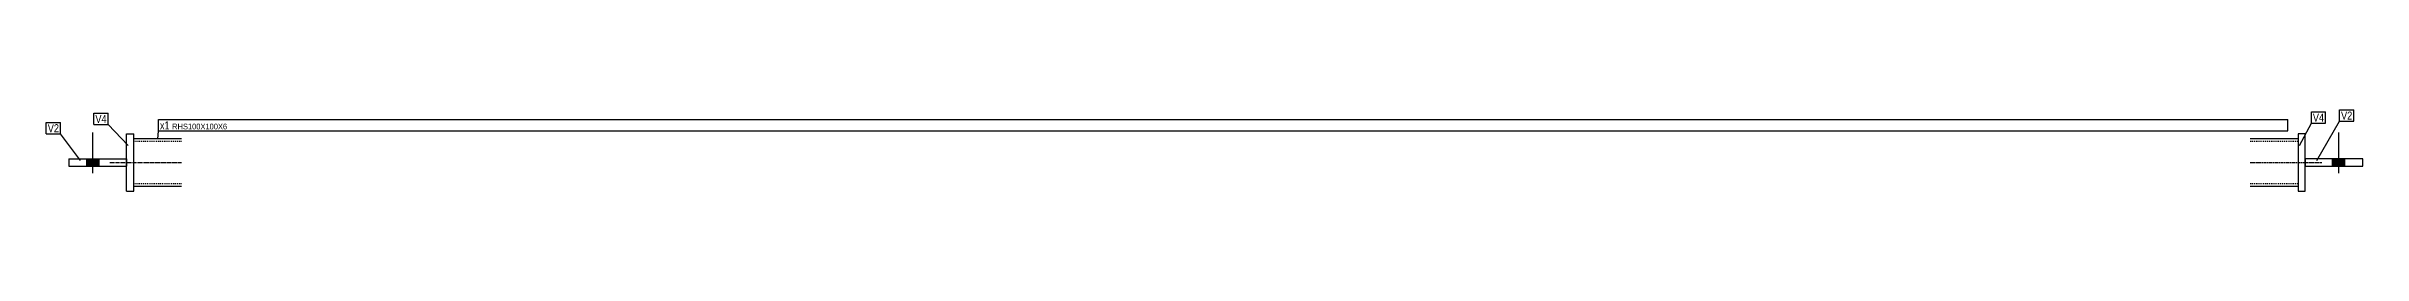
# Model space of a CAD drawing. Header units: millimetres. Extents: x 12 to 15741, y 12 to 388.
# Drawn here: x 12 to 4847, y 12 to 182 of the extents above; entities that cross this region are included whole.
import ezdxf

# ---------------------------------------------------------------- set-up
doc = ezdxf.new("R2010")
doc.units = ezdxf.units.MM
doc.linetypes.add('DXK_LINE_DOT2', pattern=[3.9198, 1.9599, -1.9599])
doc.linetypes.add('DXK_LINE_DOT3', pattern=[5.9187, 2.979, -0.9799, 0.9799, -0.9799])
doc.layers.add('STÅL', color=7, linetype='Continuous')
doc.layers.add('TEKST', color=7, linetype='Continuous')
doc.styles.add('Arial Narrow', font='ARIALN.TTF', dxfattribs={"height": 0.2})

msp = doc.modelspace()

# ---------------------------------------------------------------- hatches: boundary and pattern name
at = {"layer": 'STÅL', "linetype": 'Continuous'}
for points in [[(96.3, 64.5), (122.3, 64.5), (122.3, 79.5), (96.3, 79.5)], [(96.3, 64.5), (122.3, 64.5), (122.3, 79.5), (96.3, 79.5)], [(4809.8, 79.5), (4783.8, 79.5), (4783.8, 64.5), (4809.8, 64.5)], [(4809.8, 79.5), (4783.8, 79.5), (4783.8, 64.5), (4809.8, 64.5)]]:
    msp.add_hatch(color=96, dxfattribs=at).paths.add_polyline_path(points)

# ---------------------------------------------------------------- linework, layer by layer
at = {"layer": 'STÅL', "color": 96, "linetype": 'Continuous'}
for p, q in [((109.3, 49.5), (109.3, 134.5)), ((109.3, 49.5), (109.3, 134.5)), ((4796.8, 49.5), (4796.8, 134.5)), ((4796.8, 49.5), (4796.8, 134.5)), ((96.3, 64.5), (96.3, 79.5)), ((96.3, 64.5), (96.3, 79.5)), ((122.3, 64.5), (122.3, 79.5)), ((122.3, 64.5), (122.3, 79.5)), ((4783.8, 64.5), (4783.8, 79.5)), ((4783.8, 64.5), (4783.8, 79.5)), ((4809.8, 64.5), (4809.8, 79.5)), ((4809.8, 64.5), (4809.8, 79.5))]:
    msp.add_line(p, q, dxfattribs=at)
at = {"layer": 'STÅL', "color": 2, "linetype": 'Continuous'}
for p, q in [((179.3, 12), (179.3, 132)), ((179.3, 132), (194.3, 132)), ((194.3, 12), (194.3, 132)), ((194.3, 122), (294.3, 122)), ((4611.8, 122), (4711.8, 122)), ((4726.8, 132), (4711.8, 132)), ((4711.8, 132), (4711.8, 12)), ((4726.8, 12), (4726.8, 132)), ((59.3, 79.5), (59.3, 64.5)), ((59.3, 79.5), (179.3, 79.5)), ((59.3, 64.5), (179.3, 64.5)), ((179.3, 79.5), (179.3, 64.5)), ((4846.8, 79.5), (4726.8, 79.5)), ((4726.8, 79.5), (4726.8, 64.5)), ((4726.8, 64.5), (4846.8, 64.5)), ((4846.8, 64.5), (4846.8, 79.5)), ((179.3, 12), (194.3, 12)), ((294.3, 22), (194.3, 22)), ((4711.8, 22), (4611.8, 22)), ((4711.8, 12), (4726.8, 12))]:
    msp.add_line(p, q, dxfattribs=at)
at = {"layer": 'STÅL', "color": 7, "linetype": 'DXK_LINE_DOT2'}
for p, q in [((194.3, 22), (194.3, 122)), ((294.3, 116), (194.3, 116)), ((4711.8, 116), (4611.8, 116)), ((4711.8, 122), (4711.8, 22)), ((194.3, 28), (294.3, 28)), ((4611.8, 28), (4711.8, 28))]:
    msp.add_line(p, q, dxfattribs=at)
at = {"layer": 'STÅL', "color": 7, "linetype": 'DXK_LINE_DOT3'}
for p, q in [((144.3, 72), (294.3, 72)), ((4611.8, 72), (4761.8, 72))]:
    msp.add_line(p, q, dxfattribs=at)

# ---------------------------------------------------------------- wipeouts: each hides what was drawn before it
at = {"color": 0}
for points in [[(38.4, 135.1), (38.4, 152.6), (15, 152.6), (15, 135.1)], [(4825, 161.5), (4825, 179), (4801.6, 179), (4801.6, 161.5)]]:
    msp.add_wipeout(points, dxfattribs=at).dxf.layer = 'TEKST'

# ---------------------------------------------------------------- next in the draw order: wipeouts: each hides what was drawn before it
for points in [[(38.4, 135.1), (38.4, 152.6), (15, 152.6), (15, 135.1)], [(137.8, 154.5), (137.8, 172), (114.4, 172), (114.4, 154.5)], [(269.4, 141.1), (269.4, 158.6), (249.1, 158.6), (249.1, 141.1)], [(4825, 161.5), (4825, 179), (4801.6, 179), (4801.6, 161.5)]]:
    msp.add_wipeout(points, dxfattribs=at).dxf.layer = 'TEKST'

# ---------------------------------------------------------------- next in the draw order: linework, layer by layer
at = {"layer": 'TEKST', "color": 7, "linetype": 'Continuous'}
for p, q in [((12, 155.6), (41.4, 155.6)), ((12, 132.1), (12, 155.6)), ((41.4, 132.1), (41.4, 155.6)), ((4751.1, 76.2), (4798.6, 158.5)), ((4798.6, 182), (4828, 182)), ((4798.6, 158.5), (4798.6, 182)), ((4798.6, 158.5), (4828, 158.5)), ((4828, 158.5), (4828, 182)), ((12, 132.1), (41.4, 132.1)), ((83.6, 76.2), (41.4, 132.1))]:
    msp.add_line(p, q, dxfattribs=at)

# ---------------------------------------------------------------- next in the draw order: texts
at = {"layer": 'TEKST', "color": 3, "style": 'Arial Narrow'}
for p in [(15, 135.1), (4801.6, 161.5)]:
    msp.add_text('V2', height=16.7, dxfattribs=at).set_placement(p)

# ---------------------------------------------------------------- next in the draw order: wipeouts: each hides what was drawn before it
at = {"color": 0}
for points in [[(137.8, 154.5), (137.8, 172), (114.4, 172), (114.4, 154.5)], [(269.4, 141.1), (269.4, 158.6), (249.1, 158.6), (249.1, 141.1)]]:
    msp.add_wipeout(points, dxfattribs=at).dxf.layer = 'TEKST'

# ---------------------------------------------------------------- next in the draw order: linework, layer by layer
at = {"layer": 'TEKST', "color": 7, "linetype": 'Continuous'}
for p, q in [((111.4, 175), (140.8, 175)), ((111.4, 151.5), (111.4, 175)), ((111.4, 151.5), (140.8, 151.5)), ((140.8, 151.5), (140.8, 175)), ((182.6, 107.7), (140.8, 151.5)), ((246.1, 138.1), (246.1, 161.6)), ((244.5, 120.4), (246.1, 138.1))]:
    msp.add_line(p, q, dxfattribs=at)

# ---------------------------------------------------------------- next in the draw order: texts
at = {"layer": 'TEKST', "color": 3, "style": 'Arial Narrow'}
msp.add_text('V4', height=16.7, dxfattribs=at).set_placement((114.4, 154.5))

# ---------------------------------------------------------------- next in the draw order: wipeouts: each hides what was drawn before it
at = {"color": 0}
for points in [[(4687.6, 141.1), (4687.6, 153.6), (274.6, 153.6), (274.6, 141.1)], [(4766.2, 157.4), (4766.2, 174.9), (4742.8, 174.9), (4742.8, 157.4)]]:
    msp.add_wipeout(points, dxfattribs=at).dxf.layer = 'TEKST'

# ---------------------------------------------------------------- next in the draw order: wipeouts: each hides what was drawn before it
for points in [[(4687.6, 141.1), (4687.6, 153.6), (274.6, 153.6), (274.6, 141.1)], [(4766.2, 157.4), (4766.2, 174.9), (4742.8, 174.9), (4742.8, 157.4)]]:
    msp.add_wipeout(points, dxfattribs=at).dxf.layer = 'TEKST'

# ---------------------------------------------------------------- next in the draw order: linework, layer by layer
at = {"layer": 'TEKST', "color": 7, "linetype": 'Continuous'}
for p, q in [((246.1, 161.6), (4690.6, 161.6)), ((4690.6, 138.1), (4690.6, 161.6)), ((4715.1, 107.7), (4739.8, 154.4)), ((4739.8, 177.9), (4769.2, 177.9)), ((4739.8, 154.4), (4739.8, 177.9)), ((4739.8, 154.4), (4769.2, 154.4)), ((4769.2, 154.4), (4769.2, 177.9)), ((246.1, 138.1), (4690.6, 138.1))]:
    msp.add_line(p, q, dxfattribs=at)

# ---------------------------------------------------------------- next in the draw order: texts
at = {"layer": 'TEKST', "color": 3, "style": 'Arial Narrow'}
for s, height, p in [('x1', 16.7, (249.1, 141.1)), ('RHS100X100X6', 11.93, (274.6, 141.1)), ('V4', 16.7, (4742.8, 157.4))]:
    msp.add_text(s, height=height, dxfattribs=at).set_placement(p)

doc.saveas('drawing.dxf')
